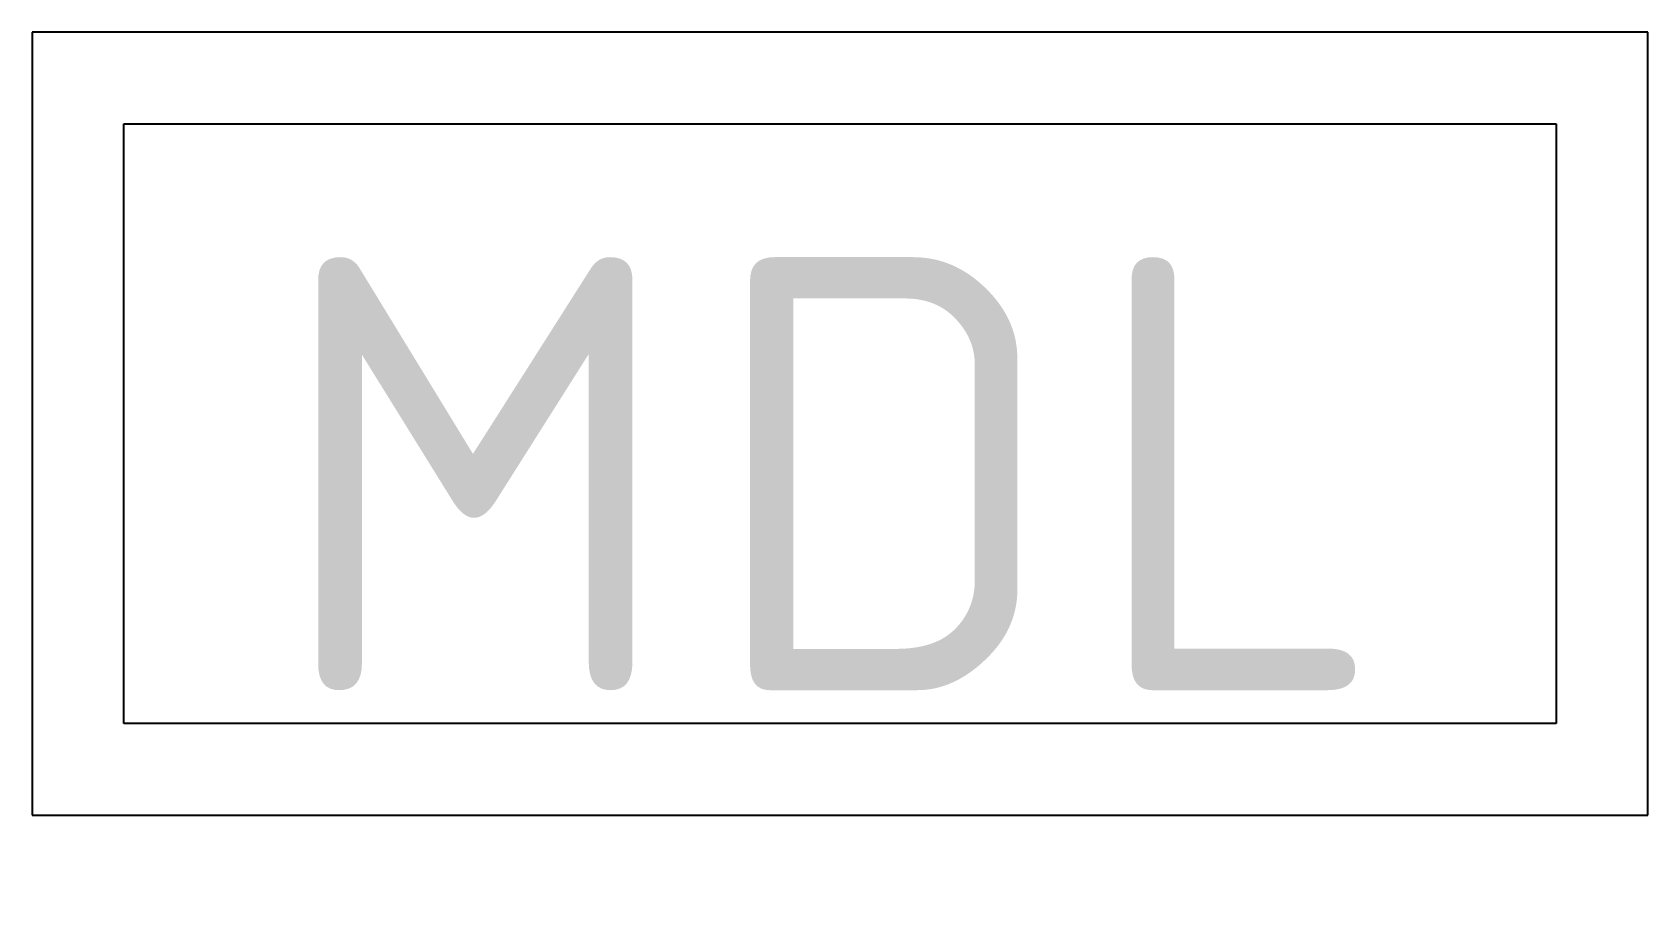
# Model space of a CAD drawing. Header units: metres. Extents: x -0.97 to 0, y -0.29 to 0.235.
import ezdxf

# ---------------------------------------------------------------- set-up
doc = ezdxf.new("R2010")
doc.units = ezdxf.units.M
doc.styles.add('NLCS-ISO', font='NLCS-ISO.ttf')

msp = doc.modelspace()

# ---------------------------------------------------------------- linework, layer by layer
for p, q in [((0, 0.235), (-0.97, 0.235)), ((-0.97, 0.235), (-0.97, -0.235)), ((0, -0.235), (0, 0.235))]:
    msp.add_line(p, q)

# ---------------------------------------------------------------- texts
at = {"insert": (-0.485, -0.03), "char_height": 0.26, "attachment_point": 5, "line_spacing_factor": 0.6, "style": 'NLCS-ISO', "bg_fill": 2}
msp.add_mtext('\\T1.072;MDL', dxfattribs=at)

# ---------------------------------------------------------------- next in the draw order: linework, layer by layer
for p, q in [((-0.915, 0.18), (-0.055, 0.18)), ((-0.915, -0.18), (-0.915, 0.18)), ((-0.055, 0.18), (-0.055, -0.18)), ((-0.055, -0.18), (-0.915, -0.18)), ((-0.97, -0.235), (0, -0.235))]:
    msp.add_line(p, q)

doc.saveas('drawing.dxf')
